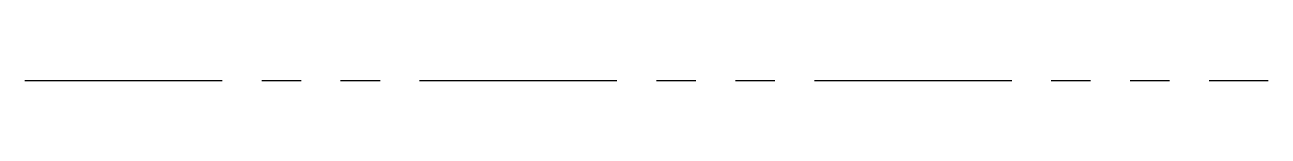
# Model space of a CAD drawing. Extents: x 0 to 200, y 0 to 0.
import ezdxf

# ---------------------------------------------------------------- set-up
doc = ezdxf.new("R2010")
doc.units = 0
doc.linetypes.add('PHANTOM', pattern=[63.5, 31.75, -6.35, 6.35, -6.35, 6.35, -6.35])

msp = doc.modelspace()

# ---------------------------------------------------------------- linework, layer by layer
at = {"linetype": 'PHANTOM'}
msp.add_line((0, 0), (200, 0), dxfattribs=at)

doc.saveas('drawing.dxf')
